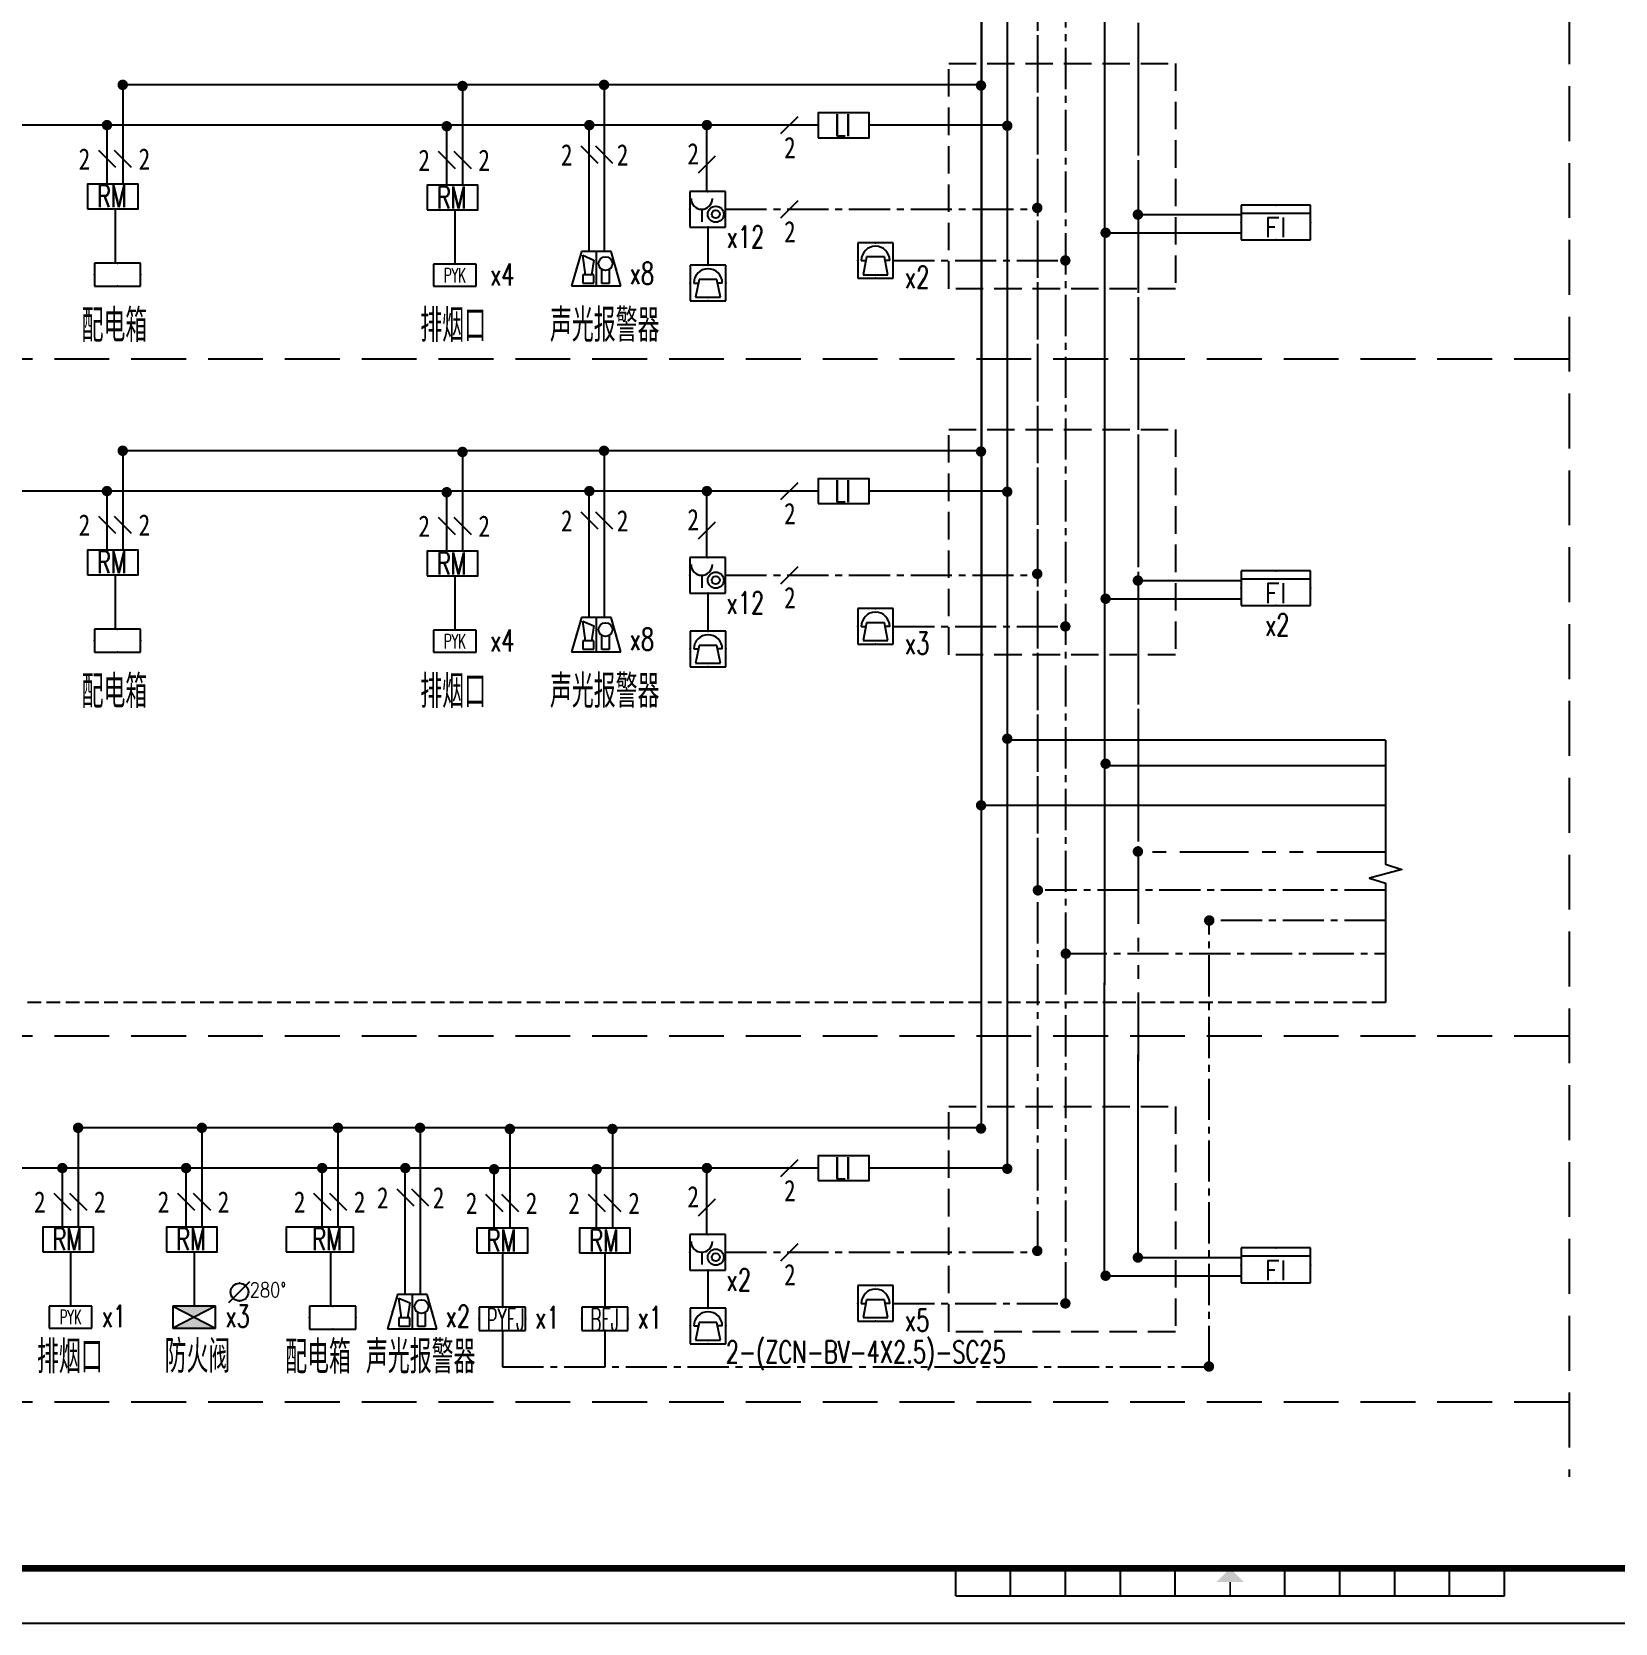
# Model space of a CAD drawing. Extents: x 913510 to 997610, y -270398 to 254224.
# Drawn here: x 933724 to 962577, y -200143 to -171153 of the extents above; entities that cross this region are included whole.
import ezdxf
from ezdxf.enums import TextEntityAlignment as Align

# ---------------------------------------------------------------- set-up
doc = ezdxf.new("R2010")
doc.units = 0
doc.header["$LTSCALE"] = 1000
doc.header["$MEASUREMENT"] = 0
for name, pattern in [('CENTER2', [1.125, 0.75, -0.125, 0.125, -0.125]), ('DASH', [0.35, 0.25, -0.1]), ('PHANTOM2', [1.25, 0.625, -0.125, 0.125, -0.125, 0.125, -0.125])]:
    doc.linetypes.add(name, pattern=pattern)
for name, color, linetype in [('00-OTHER', 7, 'Continuous'), ('DIM-照明', 3, 'Continuous'), ('EQUIP', 3, 'Continuous'), ('EQUIP-消防', 3, 'Continuous'), ('TEL_TEXT', 7, 'Continuous'), ('WIRE-4', 6, 'Continuous'), ('图框', 139, 'Continuous'), ('电气', 2, 'Continuous'), ('电气标注', 61, 'Continuous'), ('电气说明', 2, 'Continuous'), ('线路', 6, 'Continuous')]:
    doc.layers.add(name, color=color, linetype=linetype)
doc.styles.add('_COMPLEX', font='COMPLEX.shx', dxfattribs={"width": 0.5})
doc.styles.add('_TEL_DIM', font='SIMPLEX', dxfattribs={"width": 0.8, "height": 3.5, "bigfont": 'HZTXT'})
doc.styles.add('hzd', font='simplex.shx', dxfattribs={"width": 0.8, "bigfont": 'hztxt.shx'})
doc.styles.add('HZTXT', font='tj-romans1.shx', dxfattribs={"width": 0.6, "bigfont": 'hztxt.shx'})
doc.styles.get("Standard").update_dxf_attribs({"font": 'simhei.ttf'})
doc.styles.add('tjhztxt', font='tjromans.shx', dxfattribs={"bigfont": 'tjhztxt.shx'})

# ---------------------------------------------------------------- blocks, each defined once
blk = doc.blocks.new('$equip$00001630')
for p, q in [((-0.5, 0), (-0.5, -1)), ((0.5, 0), (-0.5, 0)), ((0.5, -1), (0.5, 0)), ((-0.169, -0.5), (-0.169, -0.85)), ((-0.5, -1), (0.5, -1))]:
    blk.add_line(p, q)
for radius in [0.226, 0.113]:
    blk.add_circle((0.227, -0.64), radius)
blk.add_arc((-0.169, -0.2), 0.3, 180, 0)
for p in [(0, 0), (-0.5, -0.5), (0.5, -0.5), (0, -1)]:
    blk.add_point(p)
at = {"flags": 9}
blk.add_attdef('A', (0, 0), '', height=0.00002, dxfattribs=at)
blk.add_attdef('B', text='', height=0.4, dxfattribs=at).set_placement((0.884, -0.7), align=Align.MIDDLE_CENTER)
blk = doc.blocks.new('$equip$00001602')
for p, q in [((0.5, 0), (-0.5, 0)), ((-0.5, 0), (-0.5, -1)), ((0.5, -1), (0.5, 0)), ((-0.25, -0.4), (-0.35, -0.9)), ((0.25, -0.4), (-0.25, -0.4)), ((0.35, -0.9), (0.25, -0.4)), ((-0.4, -0.5), (-0.27, -0.5)), ((0.4, -0.5), (0.27, -0.5)), ((-0.5, -1), (0.5, -1)), ((-0.35, -0.9), (0.35, -0.9))]:
    blk.add_line(p, q)
blk.add_arc((0, -0.5), 0.4, 0, 180)
for p in [(0, 0), (-0.5, -0.5), (0.5, -0.5), (0, -1)]:
    blk.add_point(p)
at = {"flags": 9}
blk.add_attdef('A', (0, 0), '', height=0.00002, dxfattribs=at)
blk.add_attdef('B', text='', height=0.4, dxfattribs=at).set_placement((0.784, -0.7), align=Align.MIDDLE_CENTER)
blk = doc.blocks.new('$TelecSys$00000014')
blk.add_line((0.4, 0.4), (-0.4, -0.4))
at = {"width": 0.8}
blk.add_attdef('N', text='', height=1, dxfattribs=at).set_placement((-0.017, 1.056), align=Align.MIDDLE)
blk = doc.blocks.new('$equip$00001652')
for p, q in [((0.65, 0), (-0.65, 0)), ((-0.65, 0), (-0.65, -0.65)), ((0.65, -0.65), (0.65, 0)), ((-0.65, -0.65), (0.65, -0.65))]:
    blk.add_line(p, q)
for p in [(0, 0), (-0.65, -0.325), (0.65, -0.325), (0, -0.65)]:
    blk.add_point(p)
at = {"flags": 9}
blk.add_attdef('A', (0, 0), '', height=0.00002, dxfattribs=at)
blk.add_attdef('B', text='', height=0.4, dxfattribs=at).set_placement((1.034, -0.35), align=Align.MIDDLE_CENTER)
blk = doc.blocks.new('$equip$00001653')
for p, q in [((0.65, 0), (-0.65, 0)), ((-0.65, 0), (-0.65, -0.65)), ((0.65, -0.65), (0.65, 0)), ((-0.65, -0.15), (0.65, -0.15)), ((-0.65, -0.65), (0.65, -0.65))]:
    blk.add_line(p, q)
for p in [(0, 0), (-0.65, -0.325), (0.65, -0.325), (0, -0.65)]:
    blk.add_point(p)
at = {"flags": 9}
blk.add_attdef('A', (0, 0), '', height=0.00002, dxfattribs=at)
blk.add_attdef('B', text='', height=0.4, dxfattribs=at).set_placement((0.934, -0.35), align=Align.MIDDLE_CENTER)
blk = doc.blocks.new('$equip$00001943')
for p, q in [((-0.3, 0.35), (-0.5, -0.35)), ((0.3, 0.35), (-0.3, 0.35)), ((0, 0.35), (0, -0.35)), ((0.5, -0.35), (0.3, 0.35)), ((-0.22, -0.124), (-0.27, 0.276)), ((-0.27, 0.276), (-0.05, 0.176)), ((-0.05, 0.176), (-0.1, -0.124)), ((-0.27, -0.124), (-0.27, -0.294)), ((-0.05, -0.124), (-0.27, -0.124)), ((-0.27, -0.294), (-0.05, -0.294)), ((-0.05, -0.294), (-0.05, -0.124)), ((0.112, -0.298), (0.112, -0.013)), ((0.262, -0.298), (0.112, -0.298)), ((0.262, -0.013), (0.262, -0.298)), ((-0.5, -0.35), (0.5, -0.35))]:
    blk.add_line(p, q)
blk.add_circle((0.187, 0.102), 0.139)
for p in [(0, 0.35), (-0.4, 0), (0.404, -0.012), (0, -0.35)]:
    blk.add_point(p)
at = {"layer": 'TEL_TEXT', "style": '_TEL_DIM', "flags": 1}
blk.add_attdef('A', text='', height=0.00002, dxfattribs=at).set_placement((0, 0), align=Align.MIDDLE_CENTER)
blk = doc.blocks.new('_LINKPT1')
at = {"color": 0}
blk.add_line((0, 0), (0, 0), dxfattribs=at)
blk = doc.blocks.new('6H2NC6JJ')
for p, q in [((-0.78, 0.4), (0.78, -0.4)), ((0.78, 0.4), (-0.78, -0.4)), ((0.78, 0.4), (-0.78, 0.4)), ((-0.78, 0.4), (-0.78, -0.4)), ((0.78, -0.4), (0.78, 0.4)), ((-0.78, -0.4), (0.78, -0.4))]:
    blk.add_line(p, q)
at = {"const_width": 0.04}
blk.add_lwpolyline([(-0.78, 0.4), (-0.78, -0.4), (0.78, -0.4), (0.78, 0.4)], close=True, dxfattribs=at)
for points in [[(-0.78, 0.4), (0, 0), (0.78, 0.4)], [(-0.78, -0.4), (0.78, -0.4), (0, 0)]]:
    blk.add_solid(points)
at = {"xscale": 0.002, "yscale": 0.002, "zscale": 0.002}
for p in [(-0.78, 0), (0, 0.4), (0.78, 0), (0, -0.4)]:
    blk.add_blockref('_LINKPT1', p, dxfattribs=at)
at = {"flags": 9}
blk.add_attdef('A', (0, 0), '', height=0.00002, dxfattribs=at)
blk = doc.blocks.new('6A2DRK5Q')
for p, q in [((0.78, 0.4), (-0.78, 0.4)), ((-0.78, 0.4), (-0.78, -0.4)), ((0.78, -0.4), (0.78, 0.4)), ((-0.78, -0.4), (0.78, -0.4))]:
    blk.add_line(p, q)
at = {"xscale": 0.002, "yscale": 0.002, "zscale": 0.002}
for p in [(-0.78, 0), (0, 0.4), (0.78, 0), (0, -0.4)]:
    blk.add_blockref('_LINKPT1', p, dxfattribs=at)
at = {"style": '_COMPLEX', "width": 0.6, "flags": 8}
blk.add_attdef('$TEXT$', text='', height=0.52, dxfattribs=at).set_placement((0, 0), align=Align.MIDDLE_CENTER)
at = {"flags": 9}
blk.add_attdef('A', (0, 0), '', height=0.00002, dxfattribs=at)
blk = doc.blocks.new('TJAD_TK_A1')
at = {"layer": '图框', "color": 0}
for p, q in [((870.88, 361.45), (870.88, 366.45)), ((880.88, 361.45), (880.88, 366.45)), ((890.88, 361.45), (890.88, 366.45)), ((900.88, 361.45), (900.88, 366.45)), ((910.88, 361.45), (910.88, 366.45)), ((930.88, 361.45), (930.88, 366.45)), ((940.88, 361.45), (940.88, 366.45)), ((950.88, 361.45), (950.88, 366.45)), ((960.88, 361.45), (960.88, 366.45)), ((970.88, 361.45), (970.88, 366.45)), ((870.88, 361.45), (970.88, 361.45)), ((500.38, 356.45), (1341.38, 356.45))]:
    blk.add_line(p, q, dxfattribs=at)
at = {"layer": '图框', "color": 0, "const_width": 1.2}
blk.add_lwpolyline([(1331.38, 940.45), (525.38, 940.45), (525.38, 366.45), (1331.38, 366.45)], close=True, dxfattribs=at)
at = {"layer": '图框', "color": 0, "const_width": 0.3}
blk.add_lwpolyline([(920.88, 363.95), (920.88, 361.45)], dxfattribs=at)
at = {"layer": '图框', "color": 0}
blk.add_solid([(918.38, 363.95), (923.38, 363.95), (920.88, 366.45)], dxfattribs=at)

msp = doc.modelspace()

# ---------------------------------------------------------------- linework, layer by layer
for p in [(937346, -194111, 264), (937508, -194273, 264)]:
    msp.add_point(p)
at = {"layer": '00-OTHER'}
msp.add_lwpolyline([(958393, -184058), (958393, -186316), (958687, -186410), (958100, -186569), (958393, -186663), (958393, -188833)], dxfattribs=at)
at = {"layer": 'EQUIP-消防'}
msp.add_line((937317, -194302, 264), (937699, -193920, 264), dxfattribs=at)
msp.add_circle((937508, -194111, 264), 162, dxfattribs=at)
for p in [(937508, -193949, 264), (937670, -194111, 264)]:
    msp.add_point(p, dxfattribs=at)
at = {"layer": 'WIRE-4', "color": 6}
for p, q in [((951027, -152119, 132), (951027, -185292, 132)), ((951506, -184079, 132), (951506, -152852, 132)), ((953273, -154819, 132), (953273, -184530, 132)), ((951027, -191119, 132), (951027, -158785, 132)), ((951506, -188057, 132), (951506, -159519, 132)), ((953273, -161486, 132), (953273, -188516, 132)), ((951027, -172119, 132), (935381, -172119, 132)), ((935381, -172119, 132), (935381, -173923, 132)), ((941572, -172140), (941572, -173944)), ((944152, -172119), (944152, -175153)), ((948055, -172852, 132), (922343, -172851, 339)), ((935094, -173923, 132), (935094, -172852, 132)), ((941284, -173944), (941284, -172873)), ((943883, -175153), (943883, -172852)), ((946026, -174061, 132), (946026, -172852, 132)), ((946026, -174061, 132), (946026, -172920, 132)), ((951506, -172852, 132), (948980, -172852, 132)), ((935243, -174386, 132), (935243, -175366, 132)), ((941433, -174407), (941433, -175387)), ((955765, -174489, 132), (953886, -174489, 132)), ((946040, -174709, 132), (946040, -175405, 132)), ((946040, -174709, 132), (946040, -175405, 132)), ((955765, -174819, 132), (953273, -174819, 132)), ((951027, -178785, 132), (935381, -178785, 132)), ((935381, -178785, 132), (935381, -180589, 132)), ((941572, -178807), (941572, -180611)), ((944152, -178785), (944152, -181820)), ((948055, -179519, 132), (922343, -179518, 339)), ((935094, -180589, 132), (935094, -179519, 132)), ((941284, -180611), (941284, -179540)), ((943883, -181820), (943883, -179519)), ((946026, -180728, 132), (946026, -179519, 132)), ((946026, -180728, 132), (946026, -179587, 132)), ((951506, -179519, 132), (948980, -179519, 132)), ((935243, -181053, 132), (935243, -182033, 132)), ((941433, -181074), (941433, -182054)), ((955765, -181155, 132), (953886, -181155, 132)), ((946040, -181376, 132), (946040, -182071, 132)), ((946040, -181376, 132), (946040, -182071, 132)), ((955765, -181486, 132), (953273, -181486, 132)), ((958393, -184058, 132), (951575, -184058, 132)), ((953305, -184518, 132), (958393, -184518, 132)), ((951033, -185244, 132), (958393, -185244, 132)), ((951506, -191852, 132), (951506, -188032, 132)), ((953273, -193819, 132), (953273, -188480, 132)), ((953886, -193489, 132), (953886, -189789, 132)), ((951027, -191119, 132), (934568, -191119, 132)), ((934568, -191119, 132), (934568, -192923, 132)), ((936822, -191119, 132), (936822, -192923, 132)), ((939303, -191119, 132), (939303, -192923, 132)), ((940798, -191119, 132), (940798, -194153, 132)), ((942436, -191140), (942436, -192944)), ((944303, -191140), (944303, -192944)), ((948055, -191852, 132), (922356, -191852, 132)), ((934281, -192923, 132), (934281, -191852, 132)), ((936535, -192923, 132), (936535, -191852, 132)), ((939015, -192923, 132), (939015, -191852, 132)), ((940530, -194153, 132), (940530, -191852, 132)), ((942149, -192944), (942149, -191873)), ((944016, -192944), (944016, -191873)), ((946026, -193061, 132), (946026, -191852, 132)), ((951506, -191852, 132), (948980, -191852, 132)), ((946026, -193061, 132), (946026, -191920, 132)), ((934430, -193386, 132), (934430, -194366, 132)), ((936684, -193386, 132), (936684, -194366, 132)), ((939164, -193386, 132), (939164, -194366, 132)), ((942298, -193397), (942298, -194387)), ((944165, -193397), (944165, -194387)), ((955765, -193489, 132), (953886, -193489, 132)), ((946040, -193709, 132), (946040, -194405, 132)), ((946040, -193709, 132), (946040, -194405, 132)), ((955765, -193819, 132), (953273, -193819, 132))]:
    msp.add_line(p, q, dxfattribs=at)
at = {"layer": 'WIRE-4', "color": 6, "linetype": 'CENTER2'}
for p, q in [((952058, -186839, 132), (952058, -154385, 132)), ((952565, -187946, 132), (952565, -155318, 132)), ((952058, -193385, 132), (952058, -161052, 132)), ((946364, -174385, 132), (952058, -174385, 132)), ((949422, -175318, 132), (952565, -175318, 132)), ((946364, -181052, 132), (952058, -181052, 132)), ((949422, -181985, 132), (952565, -181985, 132)), ((958393, -186791, 207), (952191, -186791, 132)), ((958393, -187342, 203), (955180, -187342, 140)), ((952565, -194318, 132), (952565, -187946, 132)), ((952565, -187946, 264), (958393, -187946, 264)), ((946364, -193385, 132), (952058, -193385, 132)), ((949422, -194318, 132), (952565, -194318, 132)), ((942298, -194809), (942298, -195474)), ((944165, -194809), (944165, -195474)), ((942298, -195474), (955180, -195474))]:
    msp.add_line(p, q, dxfattribs=at)
at = {"layer": 'WIRE-4', "color": 6, "linetype": 'PHANTOM2', "ltscale": 2}
for p, q in [((953886, -154489, 132), (953886, -186133, 132)), ((953886, -161155, 132), (953886, -190098, 132)), ((958393, -186099, 132), (953860, -186099, 132))]:
    msp.add_line(p, q, dxfattribs=at)
at = {"layer": 'WIRE-4', "color": 6, "linetype": 'DASH'}
msp.add_line((958393, -188833, 264), (920277, -188833, 264), dxfattribs=at)
at = {"layer": 'WIRE-4', "color": 3, "linetype": 'DASH', "ltscale": 2, "elevation": 264}
for points in [[(950432, -171728), (954562, -171728), (954562, -175833), (950432, -175833)], [(950432, -178395), (954562, -178395), (954562, -182500), (950432, -182500)], [(950432, -190728), (954562, -190728), (954562, -194833), (950432, -194833)]]:
    msp.add_lwpolyline(points, close=True, dxfattribs=at)
at = {"layer": 'WIRE-4', "color": 6, "linetype": 'CENTER2'}
msp.add_lwpolyline([(955180, -195474), (955180, -187314)], dxfattribs=at)
at = {"layer": '电气'}
for points, elevation in [([(948055, -173081), (948980, -173081), (948980, -172631), (948055, -172631)], 264), ([(934736, -174376), (935661, -174376), (935661, -173926), (934736, -173926)], 264), ([(940927, -174397), (941852, -174397), (941852, -173947), (940927, -173947)], 132), ([(948055, -179748), (948980, -179748), (948980, -179298), (948055, -179298)], 264), ([(934736, -181043), (935661, -181043), (935661, -180593), (934736, -180593)], 264), ([(940927, -181064), (941852, -181064), (941852, -180614), (940927, -180614)], 132), ([(948055, -192081), (948980, -192081), (948980, -191631), (948055, -191631)], 264), ([(933923, -193376), (934848, -193376), (934848, -192926), (933923, -192926)], 264), ([(936177, -193376), (937103, -193376), (937103, -192926), (936177, -192926)], 264), ([(938360, -193376), (939583, -193376), (939583, -192926), (938360, -192926)], 264)]:
    msp.add_lwpolyline(points, close=True, dxfattribs=dict(at, elevation=elevation))
for points in [[(941835, -193397), (942760, -193397), (942760, -192947), (941835, -192947)], [(943702, -193397), (944628, -193397), (944628, -192947), (943702, -192947)]]:
    msp.add_lwpolyline(points, close=True, dxfattribs=at)
at = {"layer": '电气标注', "color": 2, "const_width": 94.5}
for points, elevation in [([(935333, -172119, 1), (935429, -172119, 1)], 264), ([(941524, -172140, 1), (941620, -172140, 1)], 132), ([(944104, -172119, 1), (944199, -172119, 1)], 132), ([(950973, -172131, 1), (951068, -172131, 1)], 264), ([(935046, -172852, 1), (935141, -172852, 1)], 264), ([(941237, -172873, 1), (941332, -172873, 1)], 132), ([(943835, -172852, 1), (943931, -172852, 1)], 132), ([(945978, -172852, 1), (946073, -172852, 1)], 264), ([(951452, -172864, 1), (951547, -172864, 1)], 264), ([(951998, -174361, 1), (952094, -174361, 1)], 264), ([(953832, -174482, 1), (953927, -174482, 1)], 264), ([(953244, -174813, 1), (953339, -174813, 1)], 264), ([(952510, -175318, 1), (952605, -175318, 1)], 264), ([(935333, -178785, 1), (935429, -178785, 1)], 264), ([(941524, -178807, 1), (941620, -178807, 1)], 132), ([(944104, -178785, 1), (944199, -178785, 1)], 132), ([(950973, -178798, 1), (951068, -178798, 1)], 264), ([(935046, -179519, 1), (935141, -179519, 1)], 264), ([(941237, -179540, 1), (941332, -179540, 1)], 132), ([(943835, -179519, 1), (943931, -179519, 1)], 132), ([(945978, -179519, 1), (946073, -179519, 1)], 264), ([(951452, -179531, 1), (951547, -179531, 1)], 264), ([(951998, -181028, 1), (952094, -181028, 1)], 264), ([(953832, -181149, 1), (953927, -181149, 1)], 264), ([(953244, -181480, 1), (953339, -181480, 1)], 264), ([(952510, -181985, 1), (952605, -181985, 1)], 264), ([(951452, -184031, 1), (951547, -184031, 1)], 264), ([(951452, -184031, 1), (951547, -184031, 1)], 264), ([(953244, -184486, 1), (953339, -184486, 1)], 264), ([(953244, -184486, 1), (953339, -184486, 1)], 264), ([(950975, -185244, 1), (951070, -185244, 1)], 264), ([(950975, -185244, 1), (951070, -185244, 1)], 264), ([(953832, -186086, 1), (953927, -186086, 1)], 264), ([(953832, -186086, 1), (953927, -186086, 1)], 264), ([(952010, -186791, 1), (952105, -186791, 1)], 264), ([(952010, -186791, 1), (952105, -186791, 1)], 264), ([(955132, -187342, 1), (955228, -187342, 1)], 140), ([(952518, -187946, 1), (952613, -187946, 1)], 396), ([(952518, -187946, 1), (952613, -187946, 1)], 396), ([(934520, -191119, 1), (934616, -191119, 1)], 264), ([(936775, -191119, 1), (936870, -191119, 1)], 264), ([(939255, -191119, 1), (939350, -191119, 1)], 264), ([(940751, -191119, 1), (940846, -191119, 1)], 264), ([(950973, -191131, 1), (951068, -191131, 1)], 264), ([(942388, -191140, 1), (942484, -191140, 1)], 132), ([(944256, -191140, 1), (944351, -191140, 1)], 132), ([(934233, -191852, 1), (934328, -191852, 1)], 264), ([(936487, -191852, 1), (936583, -191852, 1)], 264), ([(938968, -191852, 1), (939063, -191852, 1)], 264), ([(940482, -191852, 1), (940577, -191852, 1)], 264), ([(942101, -191873, 1), (942196, -191873, 1)], 132), ([(943968, -191873, 1), (944064, -191873, 1)], 132), ([(945978, -191852, 1), (946073, -191852, 1)], 264), ([(951452, -191864, 1), (951547, -191864, 1)], 264), ([(951998, -193361, 1), (952094, -193361, 1)], 264), ([(953832, -193482, 1), (953927, -193482, 1)], 264), ([(953244, -193813, 1), (953339, -193813, 1)], 264), ([(952510, -194318, 1), (952605, -194318, 1)], 264), ([(955126, -195467, 1), (955222, -195467, 1)], 132)]:
    msp.add_lwpolyline(points, format="xyb", close=True, dxfattribs=dict(at, elevation=elevation))
at = {"layer": '线路', "color": 0, "linetype": 'DASH', "ltscale": 4}
for p, q in [((961736, -142743), (961736, -197476)), ((961736, -177114, 264), (917245, -177114, 264)), ((961736, -189448, 264), (917245, -189448, 264)), ((961736, -196114, 248), (917245, -196114, 264))]:
    msp.add_line(p, q, dxfattribs=at)

# ---------------------------------------------------------------- block references
at = {"layer": 'DIM-照明'}
ref = msp.add_blockref('$TelecSys$00000014', (947531, -172852, 264), dxfattribs=dict(at, xscale=388.7999999999689, yscale=388.7999999999689, zscale=388.8, rotation=180))
ref.add_attrib('N', '2', dxfattribs={"layer": '0', "height": 389, "width": 0.8}).set_placement((947538, -173262, 264), align=Align.MIDDLE)
ref = msp.add_blockref('$TelecSys$00000014', (935094, -173463, 264), dxfattribs=dict(at, xscale=388.7999999999689, yscale=388.7999999999689, zscale=388.8, rotation=90))
ref.add_attrib('N', '2', dxfattribs={"layer": '0', "height": 389, "width": 0.8}).set_placement((934683, -173470, 264), align=Align.MIDDLE)
ref = msp.add_blockref('$TelecSys$00000014', (935381, -173463, 264), dxfattribs=dict(at, xscale=388.7999999999689, yscale=388.7999999999689, zscale=388.8, rotation=90))
ref.add_attrib('N', '2', dxfattribs={"layer": '0', "height": 389, "width": 0.8}).set_placement((935776, -173470, 264), align=Align.MIDDLE)
ref = msp.add_blockref('$TelecSys$00000014', (941284, -173485, 132), dxfattribs=dict(at, xscale=388.7999999999689, yscale=388.7999999999689, zscale=388.8, rotation=90))
ref.add_attrib('N', '2', dxfattribs={"layer": '0', "height": 389, "width": 0.8}).set_placement((940874, -173492, 132), align=Align.MIDDLE)
ref = msp.add_blockref('$TelecSys$00000014', (941572, -173485, 132), dxfattribs=dict(at, xscale=388.7999999999689, yscale=388.7999999999689, zscale=388.8, rotation=90))
ref.add_attrib('N', '2', dxfattribs={"layer": '0', "height": 389, "width": 0.8}).set_placement((941967, -173492, 132), align=Align.MIDDLE)
ref = msp.add_blockref('$TelecSys$00000014', (943883, -173387, 132), dxfattribs=dict(at, xscale=388.7999999999689, yscale=388.7999999999689, zscale=388.8, rotation=90))
ref.add_attrib('N', '2', dxfattribs={"layer": '0', "height": 389, "width": 0.8}).set_placement((943472, -173394, 132), align=Align.MIDDLE)
ref = msp.add_blockref('$TelecSys$00000014', (944152, -173387, 132), dxfattribs=dict(at, xscale=388.7999999999689, yscale=388.7999999999689, zscale=388.8, rotation=90))
ref.add_attrib('N', '2', dxfattribs={"layer": '0', "height": 389, "width": 0.8}).set_placement((944490, -173394, 132), align=Align.MIDDLE)
ref = msp.add_blockref('$TelecSys$00000014', (946027, -173569, 264), dxfattribs=dict(at, xscale=388.7999999999689, yscale=388.7999999999689, zscale=388.8, rotation=180))
ref.add_attrib('N', '2', dxfattribs={"layer": '0', "height": 389, "width": 0.8}).set_placement((945776, -173374, 264), align=Align.MIDDLE)
ref = msp.add_blockref('$TelecSys$00000014', (947531, -174384, 264), dxfattribs=dict(at, xscale=388.7999999999689, yscale=388.7999999999689, zscale=388.8, rotation=180))
ref.add_attrib('N', '2', dxfattribs={"layer": '0', "height": 389, "width": 0.8}).set_placement((947538, -174794, 264), align=Align.MIDDLE)
ref = msp.add_blockref('$TelecSys$00000014', (947531, -179519, 264), dxfattribs=dict(at, xscale=388.7999999999689, yscale=388.7999999999689, zscale=388.8, rotation=180))
ref.add_attrib('N', '2', dxfattribs={"layer": '0', "height": 389, "width": 0.8}).set_placement((947538, -179929, 264), align=Align.MIDDLE)
ref = msp.add_blockref('$TelecSys$00000014', (935094, -180130, 264), dxfattribs=dict(at, xscale=388.7999999999689, yscale=388.7999999999689, zscale=388.8, rotation=90))
ref.add_attrib('N', '2', dxfattribs={"layer": '0', "height": 389, "width": 0.8}).set_placement((934683, -180137, 264), align=Align.MIDDLE)
ref = msp.add_blockref('$TelecSys$00000014', (935381, -180130, 264), dxfattribs=dict(at, xscale=388.7999999999689, yscale=388.7999999999689, zscale=388.8, rotation=90))
ref.add_attrib('N', '2', dxfattribs={"layer": '0', "height": 389, "width": 0.8}).set_placement((935776, -180137, 264), align=Align.MIDDLE)
ref = msp.add_blockref('$TelecSys$00000014', (941284, -180152, 132), dxfattribs=dict(at, xscale=388.7999999999689, yscale=388.7999999999689, zscale=388.8, rotation=90))
ref.add_attrib('N', '2', dxfattribs={"layer": '0', "height": 389, "width": 0.8}).set_placement((940874, -180158, 132), align=Align.MIDDLE)
ref = msp.add_blockref('$TelecSys$00000014', (941572, -180152, 132), dxfattribs=dict(at, xscale=388.7999999999689, yscale=388.7999999999689, zscale=388.8, rotation=90))
ref.add_attrib('N', '2', dxfattribs={"layer": '0', "height": 389, "width": 0.8}).set_placement((941967, -180158, 132), align=Align.MIDDLE)
ref = msp.add_blockref('$TelecSys$00000014', (943883, -180054, 132), dxfattribs=dict(at, xscale=388.7999999999689, yscale=388.7999999999689, zscale=388.8, rotation=90))
ref.add_attrib('N', '2', dxfattribs={"layer": '0', "height": 389, "width": 0.8}).set_placement((943472, -180061, 132), align=Align.MIDDLE)
ref = msp.add_blockref('$TelecSys$00000014', (944152, -180054, 132), dxfattribs=dict(at, xscale=388.7999999999689, yscale=388.7999999999689, zscale=388.8, rotation=90))
ref.add_attrib('N', '2', dxfattribs={"layer": '0', "height": 389, "width": 0.8}).set_placement((944490, -180061, 132), align=Align.MIDDLE)
ref = msp.add_blockref('$TelecSys$00000014', (946027, -180236, 264), dxfattribs=dict(at, xscale=388.7999999999689, yscale=388.7999999999689, zscale=388.8, rotation=180))
ref.add_attrib('N', '2', dxfattribs={"layer": '0', "height": 389, "width": 0.8}).set_placement((945776, -180040, 264), align=Align.MIDDLE)
ref = msp.add_blockref('$TelecSys$00000014', (947531, -181051, 264), dxfattribs=dict(at, xscale=388.7999999999689, yscale=388.7999999999689, zscale=388.8, rotation=180))
ref.add_attrib('N', '2', dxfattribs={"layer": '0', "height": 389, "width": 0.8}).set_placement((947538, -181461, 264), align=Align.MIDDLE)
ref = msp.add_blockref('$TelecSys$00000014', (947531, -191852, 264), dxfattribs=dict(at, xscale=388.7999999999689, yscale=388.7999999999689, zscale=388.8, rotation=180))
ref.add_attrib('N', '2', dxfattribs={"layer": '0', "height": 389, "width": 0.8}).set_placement((947538, -192262, 264), align=Align.MIDDLE)
ref = msp.add_blockref('$TelecSys$00000014', (946027, -192569, 264), dxfattribs=dict(at, xscale=388.7999999999689, yscale=388.7999999999689, zscale=388.8, rotation=180))
ref.add_attrib('N', '2', dxfattribs={"layer": '0', "height": 389, "width": 0.8}).set_placement((945776, -192374, 264), align=Align.MIDDLE)
ref = msp.add_blockref('$TelecSys$00000014', (934281, -192463, 264), dxfattribs=dict(at, xscale=388.7999999999689, yscale=388.7999999999689, zscale=388.8, rotation=90))
ref.add_attrib('N', '2', dxfattribs={"layer": '0', "height": 389, "width": 0.8}).set_placement((933870, -192470, 264), align=Align.MIDDLE)
ref = msp.add_blockref('$TelecSys$00000014', (934568, -192463, 264), dxfattribs=dict(at, xscale=388.7999999999689, yscale=388.7999999999689, zscale=388.8, rotation=90))
ref.add_attrib('N', '2', dxfattribs={"layer": '0', "height": 389, "width": 0.8}).set_placement((934963, -192470, 264), align=Align.MIDDLE)
ref = msp.add_blockref('$TelecSys$00000014', (936535, -192463, 264), dxfattribs=dict(at, xscale=388.7999999999689, yscale=388.7999999999689, zscale=388.8, rotation=90))
ref.add_attrib('N', '2', dxfattribs={"layer": '0', "height": 389, "width": 0.8}).set_placement((936124, -192470, 264), align=Align.MIDDLE)
ref = msp.add_blockref('$TelecSys$00000014', (936822, -192463, 264), dxfattribs=dict(at, xscale=388.7999999999689, yscale=388.7999999999689, zscale=388.8, rotation=90))
ref.add_attrib('N', '2', dxfattribs={"layer": '0', "height": 389, "width": 0.8}).set_placement((937217, -192470, 264), align=Align.MIDDLE)
ref = msp.add_blockref('$TelecSys$00000014', (939015, -192463, 264), dxfattribs=dict(at, xscale=388.7999999999689, yscale=388.7999999999689, zscale=388.8, rotation=90))
ref.add_attrib('N', '2', dxfattribs={"layer": '0', "height": 389, "width": 0.8}).set_placement((938605, -192470, 264), align=Align.MIDDLE)
ref = msp.add_blockref('$TelecSys$00000014', (939303, -192463, 264), dxfattribs=dict(at, xscale=388.7999999999689, yscale=388.7999999999689, zscale=388.8, rotation=90))
ref.add_attrib('N', '2', dxfattribs={"layer": '0', "height": 389, "width": 0.8}).set_placement((939698, -192470, 264), align=Align.MIDDLE)
ref = msp.add_blockref('$TelecSys$00000014', (940530, -192387, 264), dxfattribs=dict(at, xscale=388.7999999999689, yscale=388.7999999999689, zscale=388.8, rotation=90))
ref.add_attrib('N', '2', dxfattribs={"layer": '0', "height": 389, "width": 0.8}).set_placement((940119, -192394, 264), align=Align.MIDDLE)
ref = msp.add_blockref('$TelecSys$00000014', (940798, -192387, 264), dxfattribs=dict(at, xscale=388.7999999999689, yscale=388.7999999999689, zscale=388.8, rotation=90))
ref.add_attrib('N', '2', dxfattribs={"layer": '0', "height": 389, "width": 0.8}).set_placement((941137, -192394, 264), align=Align.MIDDLE)
ref = msp.add_blockref('$TelecSys$00000014', (942149, -192485, 132), dxfattribs=dict(at, xscale=388.7999999999689, yscale=388.7999999999689, zscale=388.8, rotation=90))
ref.add_attrib('N', '2', dxfattribs={"layer": '0', "height": 389, "width": 0.8}).set_placement((941738, -192492, 132), align=Align.MIDDLE)
ref = msp.add_blockref('$TelecSys$00000014', (942436, -192485, 132), dxfattribs=dict(at, xscale=388.7999999999689, yscale=388.7999999999689, zscale=388.8, rotation=90))
ref.add_attrib('N', '2', dxfattribs={"layer": '0', "height": 389, "width": 0.8}).set_placement((942831, -192492, 132), align=Align.MIDDLE)
ref = msp.add_blockref('$TelecSys$00000014', (944016, -192485, 132), dxfattribs=dict(at, xscale=388.7999999999689, yscale=388.7999999999689, zscale=388.8, rotation=90))
ref.add_attrib('N', '2', dxfattribs={"layer": '0', "height": 389, "width": 0.8}).set_placement((943606, -192492, 132), align=Align.MIDDLE)
ref = msp.add_blockref('$TelecSys$00000014', (944303, -192485, 132), dxfattribs=dict(at, xscale=388.7999999999689, yscale=388.7999999999689, zscale=388.8, rotation=90))
ref.add_attrib('N', '2', dxfattribs={"layer": '0', "height": 389, "width": 0.8}).set_placement((944699, -192492, 132), align=Align.MIDDLE)
ref = msp.add_blockref('$TelecSys$00000014', (947531, -193384, 264), dxfattribs=dict(at, xscale=388.7999999999689, yscale=388.7999999999689, zscale=388.8, rotation=180))
ref.add_attrib('N', '2', dxfattribs={"layer": '0', "height": 389, "width": 0.8}).set_placement((947538, -193794, 264), align=Align.MIDDLE)
at = {"layer": 'EQUIP', "xscale": 500, "yscale": 500, "zscale": 500}
for p in [(941433, -175587), (941433, -182254), (934430, -194566)]:
    msp.add_blockref('6A2DRK5Q', p, dxfattribs=at).add_auto_attribs({'$TEXT$': 'PYK'})
msp.add_blockref('6H2NC6JJ', (936684, -194566, 132), dxfattribs=at)
at = {"layer": 'EQUIP-消防'}
for name, p, xscale, yscale, zscale in [('$equip$00001630', (946040, -174061, 264), 648, 648, 648), ('$equip$00001653', (956392, -174308, 264), 972, 972, 972), ('$equip$00001602', (949098, -174994, 264), 648, 648, 648), ('$equip$00001652', (935285, -175366, 264), 648, 648, 648), ('$equip$00001943', (944010, -175468, 132), 900, 900, 900), ('$equip$00001602', (946047, -175405, 264), 648, 648, 648), ('$equip$00001630', (946040, -180728, 264), 648, 648, 648), ('$equip$00001653', (956392, -180974, 264), 972, 972, 972), ('$equip$00001602', (949098, -181661, 264), 648, 648, 648), ('$equip$00001652', (935285, -182033, 264), 648, 648, 648), ('$equip$00001943', (944010, -182135, 132), 900, 900, 900), ('$equip$00001602', (946047, -182071, 264), 648, 648, 648), ('$equip$00001630', (946040, -193061, 264), 648, 648, 648), ('$equip$00001653', (956392, -193308, 264), 972, 972, 972), ('$equip$00001943', (940657, -194468, 264), 900, 900, 900), ('$equip$00001602', (949098, -193994, 264), 648, 648, 648), ('$equip$00001652', (939207, -194366, 264), 648, 648, 648), ('$equip$00001652', (942298, -194387), 648, 648, 648), ('$equip$00001652', (944165, -194387), 648, 648, 648), ('$equip$00001602', (946047, -194405, 264), 648, 648, 648)]:
    msp.add_blockref(name, p, dxfattribs=dict(at, xscale=xscale, yscale=yscale, zscale=zscale))
at = {"layer": '图框', "xscale": 100, "yscale": 100, "zscale": 100}
msp.add_blockref('TJAD_TK_A1', (863472, -235788), dxfattribs=at)

# ---------------------------------------------------------------- texts
at = {"layer": 'EQUIP-消防'}
for s, height, style, width, p in [('280%%d', 270, 'hzd', 0.8, (937696, -194205, 264)), ('PYFJ', 400, 'HZTXT', 0.55, (942012, -194811)), ('BFJ', 400, 'HZTXT', 0.55, (943906, -194811))]:
    msp.add_text(s, height=height, dxfattribs=dict(at, style=style, width=width)).set_placement(p)
at = {"layer": 'EQUIP-消防', "flags": 9}
msp.add_attdef('A', (937508, -193949, 264), '70度防火阀', height=0.00648, dxfattribs=at)
at = {"layer": '电气标注', "width": 0.7}
for s, style, p in [('LI', 'HZTXT', (948351, -173053, 264)), ('RM', 'HZTXT', (934914, -174348, 264)), ('RM', 'HZTXT', (941105, -174370, 132)), ('x12', 'tjhztxt', (946387, -175088, 264)), ('x4', 'tjhztxt', (942076, -175773, 132)), ('x8', 'tjhztxt', (944619, -175752, 132)), ('x2', 'tjhztxt', (949636, -175823, 264)), ('LI', 'HZTXT', (948351, -179720, 264)), ('RM', 'HZTXT', (934914, -181015, 264)), ('RM', 'HZTXT', (941105, -181036, 132)), ('x12', 'tjhztxt', (946386, -181754, 264)), ('x2', 'tjhztxt', (956198, -182155, 132)), ('x4', 'tjhztxt', (942076, -182440, 132)), ('x8', 'tjhztxt', (944619, -182418, 132)), ('x3', 'tjhztxt', (949636, -182490, 264)), ('LI', 'HZTXT', (948351, -192053, 264)), ('RM', 'HZTXT', (934101, -193348, 264)), ('RM', 'HZTXT', (936356, -193348, 264)), ('RM', 'HZTXT', (938836, -193348, 264)), ('RM', 'HZTXT', (942013, -193370)), ('RM', 'HZTXT', (943881, -193370)), ('x2', 'tjhztxt', (946386, -194088, 264)), ('x1', 'tjhztxt', (934999, -194752, 264)), ('x3', 'tjhztxt', (937253, -194752, 264)), ('x2', 'tjhztxt', (941266, -194752, 264)), ('x1', 'tjhztxt', (942897, -194773)), ('x1', 'tjhztxt', (944765, -194773)), ('x5', 'tjhztxt', (949636, -194823, 264)), ('2-(ZCN-BV-4X2.5)-SC25', 'tjhztxt', (946370, -195402, 270))]:
    msp.add_text(s, height=400, dxfattribs=dict(at, style=style)).set_placement(p)
at = {"layer": '电气说明', "style": 'tjhztxt'}
for p in [(956188, -174893, 264), (956188, -181559, 264), (956188, -193893, 264)]:
    msp.add_text('FI', height=360, dxfattribs=at).set_placement(p)
at = {"layer": '电气说明', "style": 'tjhztxt', "width": 0.7}
for s, p in [('配电箱', (934631, -176804, 132)), ('排烟口', (940803, -176804, 132)), ('声光报警器', (943166, -176799, 132)), ('配电箱', (934631, -183471, 132)), ('排烟口', (940803, -183471, 132)), ('声光报警器', (943166, -183466, 132)), ('排烟口', (933818, -195592, 264)), ('防火阀', (936144, -195582, 264)), ('配电箱', (938341, -195596, 264)), ('声光报警器', (939813, -195592, 264))]:
    msp.add_text(s, height=600, dxfattribs=at).set_placement(p)

doc.saveas('drawing.dxf')
